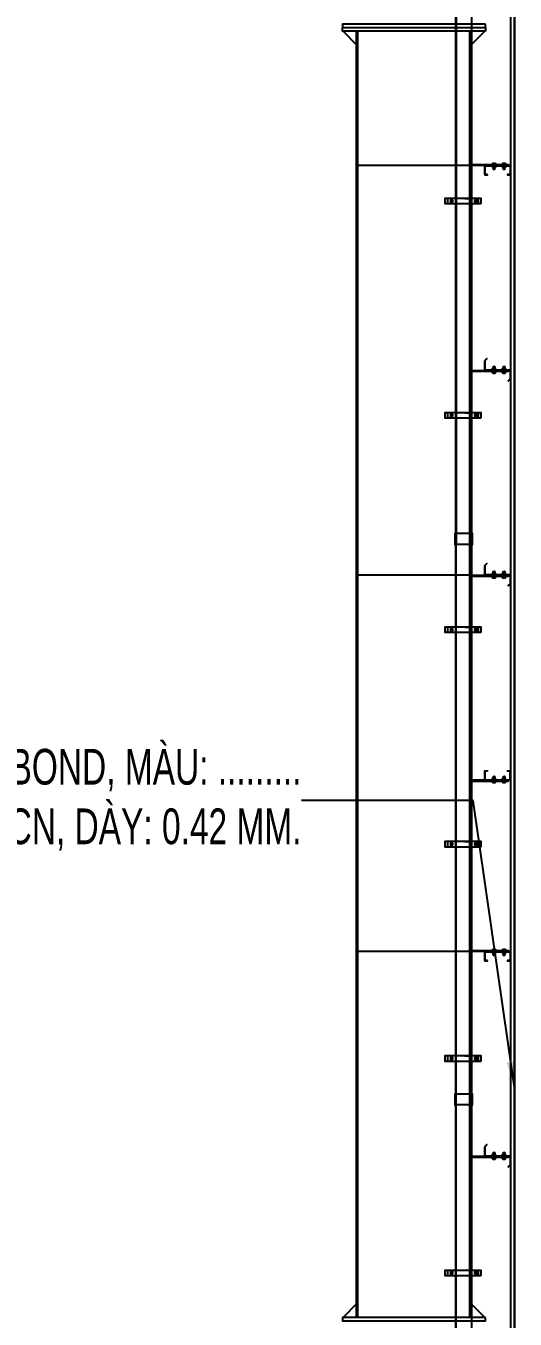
# Model space of a CAD drawing. Header units: inches. Extents: x 315041 to 662841, y -45540 to -35018.
# Drawn here: x 329828.4 to 329862.6, y -36388.8 to -36298.3 of the extents above; entities that cross this region are included whole.
import ezdxf

# ---------------------------------------------------------------- set-up
doc = ezdxf.new("R2010")
doc.units = ezdxf.units.IN
doc.header["$MEASUREMENT"] = 0
doc.linetypes.add('CENTER2', pattern=[28.575, 19.05, -3.175, 3.175, -3.175])
for name, color, linetype in [('2', 2, 'Continuous'), ('251', 251, 'Continuous'), ('3', 3, 'Continuous'), ('5', 5, 'Continuous'), ('6', 6, 'Continuous'), ('8', 8, 'Continuous'), ('9', 9, 'Continuous'), ('DOWNPOUT', 52, 'Continuous')]:
    doc.layers.add(name, color=color, linetype=linetype)
doc.styles.add('ST1H', font='vnshxh.shx', dxfattribs={"width": 0.7})
doc.dimstyles.new('3', dxfattribs={"dimtxt": 3.5, "dimasz": 1.8, "dimexe": 1, "dimexo": 0, "dimgap": 1, "dimtad": 1, "dimdec": 0, "dimlfac": 3, "dimzin": 0, "dimdsep": 46, "dimtxsty": 'ST1H', "dimblk": 'OBLIQUE', "dimcen": 1, "dimdle": 1, "dimclrd": 8, "dimclre": 8, "dimclrt": 3, "dimadec": 0, "dimazin": 0, "dimtfac": 1, "dimtdec": 0, "dimtix": 1, "dimtofl": 0, "dimtmove": 1, "dimatfit": 3, "dimfxl": 0.18, "dimtolj": 1, "dimtzin": 0, "dimlwd": -1, "dimlwe": -1, "dimarcsym": 1})

# ---------------------------------------------------------------- blocks, each defined once
blk = doc.blocks.new('A$C6A7930B6')
at = {"layer": '2'}
h = blk.add_hatch(dxfattribs=at)
h.set_pattern_fill('ANSI31', color=256, scale=0.125, angle=-90, style=0)
h.set_pattern_definition([(315, (3303.04439, 11524.56439), (0.011048543456, 0.011048543456), [])])
h.paths.add_polyline_path([(1.5, 1.185), (1.5, 0.619), (0.016, 0.619), (0.016, 0.124), (0.129, 0.011), (0.118, 0), (0, 0.118), (0, 0.635), (1.484, 0.635), (1.484, 1.179), (1.371, 1.292), (1.382, 1.303)])
at = {"layer": '251'}
h = blk.add_hatch(color=256, dxfattribs=at)
h.paths.add_polyline_path([(0.314, 0.668), (0.31, 0.668, 0.192582), (0.332, 0.676, 0.192582), (0.353, 0.668)])
h.paths.add_polyline_path([(0.397, 0.668, 0.192582), (0.418, 0.676, 0.192582), (0.44, 0.668)])
h = blk.add_hatch(color=256, dxfattribs=at)
h.paths.add_polyline_path([(0.314, 0.455), (0.31, 0.455, 0.192582), (0.332, 0.464, 0.192582), (0.353, 0.455)])
h.paths.add_polyline_path([(0.397, 0.455, 0.192582), (0.418, 0.464, 0.192582), (0.44, 0.455)])
h = blk.add_hatch(color=256, dxfattribs=at)
h.paths.add_polyline_path([(0.898, 0.668), (0.893, 0.668, 0.192582), (0.915, 0.676, 0.192582), (0.937, 0.668)])
h.paths.add_polyline_path([(0.98, 0.668, 0.192582), (1.002, 0.676, 0.192582), (1.023, 0.668)])
h = blk.add_hatch(color=256, dxfattribs=at)
h.paths.add_polyline_path([(0.898, 0.455), (0.893, 0.455, 0.192582), (0.915, 0.464, 0.192582), (0.937, 0.455)])
h.paths.add_polyline_path([(0.98, 0.455, 0.192582), (1.002, 0.464, 0.192582), (1.023, 0.455)])
at = {"layer": '9', "linetype": 'Continuous'}
h = blk.add_hatch(dxfattribs=at)
h.set_pattern_fill('ANSI31', color=250, scale=0.25, angle=-90, style=0)
h.set_pattern_definition([(315, (3302.900187, 11527.014995), (0.02209708691, 0.02209708691), [])])
h.paths.add_polyline_path([(2.292, 0.552), (2.292, 0.619), (0.125, 0.619), (0.125, 0.552)])
at = {"layer": '2'}
blk.add_lwpolyline([(1.5, 1.185), (1.5, 0.619), (0.016, 0.619), (0.016, 0.124), (0.129, 0.011), (0.118, 0), (0, 0.118), (0, 0.635), (1.484, 0.635), (1.484, 1.179), (1.371, 1.292), (1.382, 1.303)], close=True, dxfattribs=at)
at = {"layer": '5', "linetype": 'CENTER2', "ltscale": 0.2}
for p, q in [((0.375, 0.436), (0.375, 0.859)), ((0.958, 0.436), (0.958, 0.859))]:
    blk.add_line(p, q, dxfattribs=at)
at = {"layer": '6'}
blk.add_lwpolyline([(2.292, 0.552), (2.292, 0.619), (0.125, 0.619), (0.125, 0.552), (2.292, 0.552)], dxfattribs=at)
at = {"layer": '8'}
for p, q in [((0.335, 0.832), (0.325, 0.824)), ((0.325, 0.824), (0.335, 0.817)), ((0.335, 0.772), (0.325, 0.764)), ((0.325, 0.764), (0.325, 0.748)), ((0.415, 0.837), (0.335, 0.837)), ((0.335, 0.832), (0.335, 0.837)), ((0.335, 0.832), (0.375, 0.835)), ((0.35, 0.759), (0.415, 0.765)), ((0.425, 0.759), (0.35, 0.759)), ((0.375, 0.837), (0.375, 0.835)), ((0.375, 0.835), (0.375, 0.837)), ((0.415, 0.837), (0.42, 0.83)), ((0.42, 0.83), (0.415, 0.825)), ((0.415, 0.78), (0.425, 0.774)), ((0.425, 0.774), (0.415, 0.765)), ((0.415, 0.765), (0.425, 0.759)), ((0.425, 0.759), (0.425, 0.748)), ((0.918, 0.832), (0.908, 0.824)), ((0.908, 0.824), (0.918, 0.817)), ((0.918, 0.772), (0.908, 0.764)), ((0.908, 0.764), (0.908, 0.748)), ((0.998, 0.837), (0.918, 0.837)), ((0.918, 0.832), (0.918, 0.837)), ((0.918, 0.832), (0.958, 0.835)), ((0.933, 0.759), (0.998, 0.765)), ((1.008, 0.759), (0.933, 0.759)), ((0.958, 0.837), (0.958, 0.835)), ((0.958, 0.835), (0.958, 0.837)), ((0.998, 0.837), (1.003, 0.83)), ((1.003, 0.83), (0.998, 0.825)), ((0.998, 0.78), (1.008, 0.774)), ((1.008, 0.774), (0.998, 0.765)), ((0.998, 0.765), (1.008, 0.759)), ((1.008, 0.759), (1.008, 0.748)), ((0.288, 0.676), (0.288, 0.739)), ((0.288, 0.464), (0.288, 0.526)), ((0.44, 0.748), (0.31, 0.748)), ((0.44, 0.535), (0.31, 0.535)), ((0.436, 0.668), (0.314, 0.668)), ((0.436, 0.552), (0.314, 0.552)), ((0.436, 0.455), (0.314, 0.455)), ((0.325, 0.635), (0.325, 0.552)), ((0.332, 0.676), (0.332, 0.739)), ((0.332, 0.676), (0.332, 0.739)), ((0.332, 0.464), (0.332, 0.526)), ((0.332, 0.464), (0.332, 0.526)), ((0.418, 0.676), (0.418, 0.739)), ((0.418, 0.464), (0.418, 0.526)), ((0.425, 0.635), (0.425, 0.552)), ((0.462, 0.676), (0.462, 0.739)), ((0.462, 0.464), (0.462, 0.526)), ((0.872, 0.676), (0.872, 0.739)), ((0.872, 0.464), (0.872, 0.526)), ((1.023, 0.748), (0.893, 0.748)), ((1.023, 0.535), (0.893, 0.535)), ((1.019, 0.668), (0.898, 0.668)), ((1.019, 0.552), (0.898, 0.552)), ((1.019, 0.455), (0.898, 0.455)), ((0.908, 0.635), (0.908, 0.552)), ((0.915, 0.676), (0.915, 0.739)), ((0.915, 0.676), (0.915, 0.739)), ((0.915, 0.464), (0.915, 0.526)), ((0.915, 0.464), (0.915, 0.526)), ((1.002, 0.676), (1.002, 0.739)), ((1.002, 0.464), (1.002, 0.526)), ((1.008, 0.635), (1.008, 0.552)), ((1.045, 0.676), (1.045, 0.739)), ((1.045, 0.464), (1.045, 0.526))]:
    blk.add_line(p, q, dxfattribs=at)
for points in [[(0.335, 0.817), (0.325, 0.809), (0.335, 0.802), (0.415, 0.81), (0.425, 0.819), (0.415, 0.825)], [(0.335, 0.802), (0.325, 0.794), (0.335, 0.787), (0.415, 0.795), (0.425, 0.804), (0.415, 0.81)], [(0.335, 0.787), (0.325, 0.779), (0.335, 0.772), (0.415, 0.78), (0.425, 0.789), (0.415, 0.795)], [(0.918, 0.817), (0.908, 0.809), (0.918, 0.802), (0.998, 0.81), (1.008, 0.819), (0.998, 0.825)], [(0.918, 0.802), (0.908, 0.794), (0.918, 0.787), (0.998, 0.795), (1.008, 0.804), (0.998, 0.81)], [(0.918, 0.787), (0.908, 0.779), (0.918, 0.772), (0.998, 0.78), (1.008, 0.789), (0.998, 0.795)], [(0.275, 0.65), (0.275, 0.668), (0.475, 0.668), (0.475, 0.65)], [(0.275, 0.535), (0.275, 0.552), (0.475, 0.552), (0.475, 0.535)], [(0.859, 0.65), (0.859, 0.668), (1.058, 0.668), (1.058, 0.65)], [(0.859, 0.535), (0.859, 0.552), (1.058, 0.552), (1.058, 0.535)]]:
    blk.add_lwpolyline(points, close=True, dxfattribs=at)
for centre, start, end in [((0.31, 0.716), 46.39718, 133.60282), ((0.31, 0.699), 226.39718, 313.60282), ((0.31, 0.503), 46.39718, 133.60282), ((0.31, 0.486), 226.39718, 313.60282), ((0.353, 0.716), 90, 133.60282), ((0.353, 0.699), 226.39718, 270), ((0.353, 0.503), 90, 133.60282), ((0.353, 0.486), 226.39718, 270), ((0.397, 0.716), 46.39718, 90), ((0.397, 0.699), 270, 313.60282), ((0.397, 0.503), 46.39718, 90), ((0.397, 0.486), 270, 313.60282), ((0.44, 0.716), 46.39718, 133.60282), ((0.44, 0.699), 226.39718, 313.60282), ((0.44, 0.503), 46.39718, 133.60282), ((0.44, 0.486), 226.39718, 313.60282), ((0.893, 0.716), 46.39718, 133.60282), ((0.893, 0.699), 226.39718, 313.60282), ((0.893, 0.503), 46.39718, 133.60282), ((0.893, 0.486), 226.39718, 313.60282), ((0.937, 0.716), 90, 133.60282), ((0.937, 0.699), 226.39718, 270), ((0.937, 0.503), 90, 133.60282), ((0.937, 0.486), 226.39718, 270), ((0.98, 0.716), 46.39718, 90), ((0.98, 0.699), 270, 313.60282), ((0.98, 0.503), 46.39718, 90), ((0.98, 0.486), 270, 313.60282), ((1.023, 0.716), 46.39718, 133.60282), ((1.023, 0.699), 226.39718, 313.60282), ((1.023, 0.503), 46.39718, 133.60282), ((1.023, 0.486), 226.39718, 313.60282)]:
    blk.add_arc(centre, 0.0314, start, end, dxfattribs=at)
blk = doc.blocks.new('*U148')
at = {"layer": '251'}
h = blk.add_hatch(color=256, dxfattribs=at)
h.paths.add_polyline_path([(-0.053, -0.04), (-0.053, -0.043, -0.192582), (-0.048, -0.029, -0.192582), (-0.053, -0.014)])
h.paths.add_polyline_path([(-0.053, 0.014, -0.192582), (-0.048, 0.029, -0.192582), (-0.053, 0.043)])
h = blk.add_hatch(color=256, dxfattribs=at)
h.paths.add_polyline_path([(0.067, -0.04), (0.067, -0.043, -0.192582), (0.073, -0.029, -0.192582), (0.067, -0.014)])
h.paths.add_polyline_path([(0.067, 0.014, -0.192582), (0.073, 0.029, -0.192582), (0.067, 0.043)])
at = {"layer": '5', "linetype": 'CENTER2', "ltscale": 0.2}
blk.add_line((-0.077, 0), (0.206, 0), dxfattribs=at)
at = {"layer": '8'}
for p, q in [((-0.053, 0.04), (-0.053, -0.04)), ((-0.048, 0.058), (-0.006, 0.058)), ((-0.048, 0.029), (-0.006, 0.029)), ((0, 0.043), (0, -0.043)), ((0.056, 0.033), (0, 0.033)), ((0.056, -0.066), (0.056, 0.066)), ((0.056, 0.066), (0.067, 0.066)), ((0.067, -0.066), (0.067, 0.066)), ((0.067, 0.04), (0.067, -0.04)), ((0.073, 0.058), (0.115, 0.058)), ((0.073, 0.029), (0.115, 0.029)), ((0.12, 0.043), (0.12, -0.043)), ((0.128, 0.033), (0.12, 0.033)), ((0.132, 0.027), (0.128, 0.033)), ((0.128, 0.033), (0.128, -0.017)), ((0.128, -0.017), (0.132, 0.027)), ((0.138, 0.033), (0.132, 0.027)), ((0.142, 0.027), (0.138, 0.033)), ((0.175, 0.03), (0.172, 0.027)), ((0.18, 0.027), (0.175, 0.03)), ((0.177, -0.027), (0.178, 0)), ((0.18, 0), (0.178, 0)), ((0.178, 0), (0.18, 0)), ((0.18, 0.027), (0.18, -0.027)), ((-0.048, -0.029), (-0.006, -0.029)), ((-0.048, -0.029), (-0.006, -0.029)), ((-0.048, -0.058), (-0.006, -0.058)), ((0.056, -0.033), (0, -0.033)), ((0.056, -0.066), (0.067, -0.066)), ((0.073, -0.029), (0.115, -0.029)), ((0.073, -0.029), (0.115, -0.029)), ((0.073, -0.058), (0.115, -0.058)), ((0.131, -0.033), (0.12, -0.033)), ((0.137, -0.027), (0.131, -0.033)), ((0.171, -0.033), (0.167, -0.027)), ((0.177, -0.027), (0.171, -0.033)), ((0.177, -0.027), (0.18, -0.027))]:
    blk.add_line(p, q, dxfattribs=at)
for points in [[(0.147, -0.027), (0.141, -0.033), (0.137, -0.027), (0.142, 0.027), (0.148, 0.033), (0.152, 0.027)], [(0.157, -0.027), (0.151, -0.033), (0.147, -0.027), (0.152, 0.027), (0.158, 0.033), (0.162, 0.027)], [(0.167, -0.027), (0.161, -0.033), (0.157, -0.027), (0.162, 0.027), (0.168, 0.033), (0.172, 0.027)]]:
    blk.add_lwpolyline(points, close=True, dxfattribs=at)
for centre, start, end in [((-0.032, 0.043), 136.3972, 223.6028), ((-0.032, 0.014), 136.3972, 180), ((-0.021, 0.043), 316.3972, 43.6028), ((-0.021, 0.014), 0, 43.6028), ((0.088, 0.043), 136.3972, 223.6028), ((0.088, 0.014), 136.3972, 180), ((0.099, 0.043), 316.3972, 43.6028), ((0.099, 0.014), 0, 43.6028), ((-0.032, -0.014), 180, 223.6028), ((-0.032, -0.043), 136.3972, 223.6028), ((-0.021, -0.014), 316.3972, 0), ((-0.021, -0.043), 316.3972, 43.6028), ((0.088, -0.014), 180, 223.6028), ((0.088, -0.043), 136.3972, 223.6028), ((0.099, -0.014), 316.3972, 0), ((0.099, -0.043), 316.3972, 43.6028)]:
    blk.add_arc(centre, 0.0209, start, end, dxfattribs=at)
blk = doc.blocks.new('*U149')
at = {"layer": '251'}
h = blk.add_hatch(color=256, dxfattribs=at)
h.paths.add_polyline_path([(-0.053, -0.04), (-0.053, -0.043, -0.192582), (-0.048, -0.029, -0.192582), (-0.053, -0.014)])
h.paths.add_polyline_path([(-0.053, 0.014, -0.192582), (-0.048, 0.029, -0.192582), (-0.053, 0.043)])
h = blk.add_hatch(color=256, dxfattribs=at)
h.paths.add_polyline_path([(0.067, -0.04), (0.067, -0.043, -0.192582), (0.073, -0.029, -0.192582), (0.067, -0.014)])
h.paths.add_polyline_path([(0.067, 0.014, -0.192582), (0.073, 0.029, -0.192582), (0.067, 0.043)])
at = {"layer": '5', "linetype": 'CENTER2', "ltscale": 0.2}
blk.add_line((-0.077, 0), (0.206, 0), dxfattribs=at)
at = {"layer": '8'}
for p, q in [((-0.053, 0.04), (-0.053, -0.04)), ((-0.048, 0.058), (-0.006, 0.058)), ((-0.048, 0.029), (-0.006, 0.029)), ((0, 0.043), (0, -0.043)), ((0.056, 0.033), (0, 0.033)), ((0.056, -0.066), (0.056, 0.066)), ((0.056, 0.066), (0.067, 0.066)), ((0.067, -0.066), (0.067, 0.066)), ((0.067, 0.04), (0.067, -0.04)), ((0.073, 0.058), (0.115, 0.058)), ((0.073, 0.029), (0.115, 0.029)), ((0.12, 0.043), (0.12, -0.043)), ((0.128, 0.033), (0.12, 0.033)), ((0.132, 0.027), (0.128, 0.033)), ((0.128, 0.033), (0.128, -0.017)), ((0.128, -0.017), (0.132, 0.027)), ((0.138, 0.033), (0.132, 0.027)), ((0.142, 0.027), (0.138, 0.033)), ((0.175, 0.03), (0.172, 0.027)), ((0.18, 0.027), (0.175, 0.03)), ((0.177, -0.027), (0.178, 0)), ((0.18, 0), (0.178, 0)), ((0.178, 0), (0.18, 0)), ((0.18, 0.027), (0.18, -0.027)), ((-0.048, -0.029), (-0.006, -0.029)), ((-0.048, -0.029), (-0.006, -0.029)), ((-0.048, -0.058), (-0.006, -0.058)), ((0.056, -0.033), (0, -0.033)), ((0.056, -0.066), (0.067, -0.066)), ((0.073, -0.029), (0.115, -0.029)), ((0.073, -0.029), (0.115, -0.029)), ((0.073, -0.058), (0.115, -0.058)), ((0.131, -0.033), (0.12, -0.033)), ((0.137, -0.027), (0.131, -0.033)), ((0.171, -0.033), (0.167, -0.027)), ((0.177, -0.027), (0.171, -0.033)), ((0.177, -0.027), (0.18, -0.027))]:
    blk.add_line(p, q, dxfattribs=at)
for points in [[(0.147, -0.027), (0.141, -0.033), (0.137, -0.027), (0.142, 0.027), (0.148, 0.033), (0.152, 0.027)], [(0.157, -0.027), (0.151, -0.033), (0.147, -0.027), (0.152, 0.027), (0.158, 0.033), (0.162, 0.027)], [(0.167, -0.027), (0.161, -0.033), (0.157, -0.027), (0.162, 0.027), (0.168, 0.033), (0.172, 0.027)]]:
    blk.add_lwpolyline(points, close=True, dxfattribs=at)
for centre, start, end in [((-0.032, 0.043), 136.3972, 223.6028), ((-0.032, 0.014), 136.3972, 180), ((-0.021, 0.043), 316.3972, 43.6028), ((-0.021, 0.014), 0, 43.6028), ((0.088, 0.043), 136.3972, 223.6028), ((0.088, 0.014), 136.3972, 180), ((0.099, 0.043), 316.3972, 43.6028), ((0.099, 0.014), 0, 43.6028), ((-0.032, -0.014), 180, 223.6028), ((-0.032, -0.043), 136.3972, 223.6028), ((-0.021, -0.014), 316.3972, 0), ((-0.021, -0.043), 316.3972, 43.6028), ((0.088, -0.014), 180, 223.6028), ((0.088, -0.043), 136.3972, 223.6028), ((0.099, -0.014), 316.3972, 0), ((0.099, -0.043), 316.3972, 43.6028)]:
    blk.add_arc(centre, 0.0209, start, end, dxfattribs=at)
blk = doc.blocks.new('A$C174458B3')
at = {"layer": '2'}
blk.add_lwpolyline([(1.333, 0.017), (1.483, 0.017), (1.483, 0.525), (0.017, 0.525), (0.017, 0.017), (0.167, 0.017), (0.167, 0), (0, 0), (0, 0.542), (1.5, 0.542), (1.5, 0), (1.333, 0), (1.333, 0.017)], dxfattribs=at)
at = {"layer": '5'}
blk.add_lwpolyline([(2.292, 0.542), (2.292, 0.608), (0.125, 0.608), (0.125, 0.542), (2.292, 0.542)], dxfattribs=at)
at = {"layer": '251', "color": 147, "xscale": 1.5, "yscale": 1.5, "zscale": 1.5, "rotation": 270}
for name, p in [('*U149', (0.375, 0.608)), ('*U148', (0.958, 0.608))]:
    blk.add_blockref(name, p, dxfattribs=at)
blk = doc.blocks.new('A$C3213453A')
at = {"layer": '2'}
for name, p in [('A$C174458B3', (0, 115.076)), ('A$C6A7930B6', (0, 103.054)), ('A$C6A7930B6', (0, 91.11)), ('A$C174458B3', (0, 69.242)), ('A$C6A7930B6', (0, 57.221))]:
    blk.add_blockref(name, p, dxfattribs=at)
at = {"layer": '2', "xscale": -1, "rotation": 180}
blk.add_blockref('A$C174458B3', (0, 80.326), dxfattribs=at)
blk = doc.blocks.new('ống xối 111')
h = blk.add_hatch()
h.set_pattern_fill('ANSI31', color=1, scale=0.15, style=0)
h.set_pattern_definition([(45, (315045.45221, -35604.688858), (-0.013258252147, 0.013258252147), [])])
edge = h.paths.add_edge_path()
edge.add_line((325475.469, -36774.83), (325475.069, -36774.83))
edge.add_line((325475.069, -36774.83), (325475.069, -36775.23))
edge.add_arc((325475.069, -36775.2), 0.03, 270, 360)
edge.add_line((325475.099, -36775.2), (325475.099, -36774.86))
edge.add_line((325475.099, -36774.86), (325475.439, -36774.86))
edge.add_arc((325475.439, -36774.83), 0.03, 270, 360)
h = blk.add_hatch()
h.set_pattern_fill('ANSI31', color=1, scale=0.15, style=0)
h.set_pattern_definition([(45, (315045.45221, -35619.688858), (-0.013258252147, 0.013258252147), [])])
edge = h.paths.add_edge_path()
edge.add_line((325475.469, -36789.83), (325475.069, -36789.83))
edge.add_line((325475.069, -36789.83), (325475.069, -36790.23))
edge.add_arc((325475.069, -36790.2), 0.03, 270, 360)
edge.add_line((325475.099, -36790.2), (325475.099, -36789.86))
edge.add_line((325475.099, -36789.86), (325475.439, -36789.86))
edge.add_arc((325475.439, -36789.83), 0.03, 270, 360)
h = blk.add_hatch()
h.set_pattern_fill('ANSI31', color=1, scale=0.15, style=0)
h.set_pattern_definition([(45, (315045.45221, -35634.688858), (-0.013258252147, 0.013258252147), [])])
edge = h.paths.add_edge_path()
edge.add_line((325475.469, -36804.83), (325475.069, -36804.83))
edge.add_line((325475.069, -36804.83), (325475.069, -36805.23))
edge.add_arc((325475.069, -36805.2), 0.03, 270, 360)
edge.add_line((325475.099, -36805.2), (325475.099, -36804.86))
edge.add_line((325475.099, -36804.86), (325475.439, -36804.86))
edge.add_arc((325475.439, -36804.83), 0.03, 270, 360)
h = blk.add_hatch()
h.set_pattern_fill('ANSI31', color=1, scale=0.15, style=0)
h.set_pattern_definition([(45, (315045.45221, -35649.688858), (-0.013258252147, 0.013258252147), [])])
edge = h.paths.add_edge_path()
edge.add_line((325475.469, -36819.83), (325475.069, -36819.83))
edge.add_line((325475.069, -36819.83), (325475.069, -36820.23))
edge.add_arc((325475.069, -36820.2), 0.03, 270, 360)
edge.add_line((325475.099, -36820.2), (325475.099, -36819.86))
edge.add_line((325475.099, -36819.86), (325475.439, -36819.86))
edge.add_arc((325475.439, -36819.83), 0.03, 270, 360)
h = blk.add_hatch()
h.set_pattern_fill('ANSI31', color=1, scale=0.15, style=0)
h.set_pattern_definition([(45, (315045.45221, -35664.688858), (-0.013258252147, 0.013258252147), [])])
edge = h.paths.add_edge_path()
edge.add_line((325475.469, -36834.83), (325475.069, -36834.83))
edge.add_line((325475.069, -36834.83), (325475.069, -36835.23))
edge.add_arc((325475.069, -36835.2), 0.03, 270, 360)
edge.add_line((325475.099, -36835.2), (325475.099, -36834.86))
edge.add_line((325475.099, -36834.86), (325475.439, -36834.86))
edge.add_arc((325475.439, -36834.83), 0.03, 270, 360)
h = blk.add_hatch()
h.set_pattern_fill('ANSI31', color=1, scale=0.15, style=0)
h.set_pattern_definition([(45, (315045.45221, -35679.688858), (-0.013258252147, 0.013258252147), [])])
edge = h.paths.add_edge_path()
edge.add_line((325475.469, -36849.83), (325475.069, -36849.83))
edge.add_line((325475.069, -36849.83), (325475.069, -36850.23))
edge.add_arc((325475.069, -36850.2), 0.03, 270, 360)
edge.add_line((325475.099, -36850.2), (325475.099, -36849.86))
edge.add_line((325475.099, -36849.86), (325475.439, -36849.86))
edge.add_arc((325475.439, -36849.83), 0.03, 270, 360)
at = {"color": 2}
for points in [[(325474.344, -36775.23), (325476.844, -36775.23), (325476.844, -36774.83), (325474.344, -36774.83)], [(325474.344, -36790.23), (325476.844, -36790.23), (325476.844, -36789.83), (325474.344, -36789.83)], [(325474.344, -36805.23), (325476.844, -36805.23), (325476.844, -36804.83), (325474.344, -36804.83)], [(325474.344, -36820.23), (325476.844, -36820.23), (325476.844, -36819.83), (325474.344, -36819.83)], [(325474.344, -36835.23), (325476.844, -36835.23), (325476.844, -36834.83), (325474.344, -36834.83)], [(325474.344, -36850.23), (325476.844, -36850.23), (325476.844, -36849.83), (325474.344, -36849.83)]]:
    blk.add_lwpolyline(points, close=True, dxfattribs=at)
at = {"color": 1}
for points in [[(325475.469, -36774.83), (325475.069, -36774.83), (325475.069, -36775.23), (325475.069, -36775.23, 0.414214), (325475.099, -36775.2), (325475.099, -36774.86), (325475.439, -36774.86, 0.414214), (325475.469, -36774.83)], [(325475.469, -36789.83), (325475.069, -36789.83), (325475.069, -36790.23), (325475.069, -36790.23, 0.414214), (325475.099, -36790.2), (325475.099, -36789.86), (325475.439, -36789.86, 0.414214), (325475.469, -36789.83)], [(325475.469, -36804.83), (325475.069, -36804.83), (325475.069, -36805.23), (325475.069, -36805.23, 0.414214), (325475.099, -36805.2), (325475.099, -36804.86), (325475.439, -36804.86, 0.414214), (325475.469, -36804.83)], [(325475.469, -36819.83), (325475.069, -36819.83), (325475.069, -36820.23), (325475.069, -36820.23, 0.414214), (325475.099, -36820.2), (325475.099, -36819.86), (325475.439, -36819.86, 0.414214), (325475.469, -36819.83)], [(325475.469, -36834.83), (325475.069, -36834.83), (325475.069, -36835.23), (325475.069, -36835.23, 0.414214), (325475.099, -36835.2), (325475.099, -36834.86), (325475.439, -36834.86, 0.414214), (325475.469, -36834.83)], [(325475.469, -36849.83), (325475.069, -36849.83), (325475.069, -36850.23), (325475.069, -36850.23, 0.414214), (325475.099, -36850.2), (325475.099, -36849.86), (325475.439, -36849.86, 0.414214), (325475.469, -36849.83)]]:
    blk.add_lwpolyline(points, format="xyb", close=True, dxfattribs=at)
at = {"layer": 'DOWNPOUT', "color": 1, "true_color": 0xfa051e}
for p, q in [((325474.571, -36775.03), (325474.819, -36775.03)), ((325474.699, -36774.904), (325474.699, -36775.144)), ((325476.26, -36775.03), (325476.507, -36775.03)), ((325476.388, -36774.904), (325476.388, -36775.144)), ((325474.571, -36790.03), (325474.819, -36790.03)), ((325474.699, -36789.904), (325474.699, -36790.144)), ((325476.26, -36790.03), (325476.507, -36790.03)), ((325476.388, -36789.904), (325476.388, -36790.144)), ((325474.571, -36805.03), (325474.819, -36805.03)), ((325474.699, -36804.904), (325474.699, -36805.144)), ((325476.26, -36805.03), (325476.507, -36805.03)), ((325476.388, -36804.904), (325476.388, -36805.144)), ((325474.699, -36819.904), (325474.699, -36820.144)), ((325476.388, -36819.904), (325476.388, -36820.144)), ((325474.571, -36820.03), (325474.819, -36820.03)), ((325476.26, -36820.03), (325476.507, -36820.03)), ((325474.571, -36835.03), (325474.819, -36835.03)), ((325474.699, -36834.904), (325474.699, -36835.144)), ((325476.26, -36835.03), (325476.507, -36835.03)), ((325476.388, -36834.904), (325476.388, -36835.144)), ((325474.571, -36850.03), (325474.819, -36850.03)), ((325474.699, -36849.904), (325474.699, -36850.144)), ((325476.26, -36850.03), (325476.507, -36850.03)), ((325476.388, -36849.904), (325476.388, -36850.144))]:
    blk.add_line(p, q, dxfattribs=at)
at = {"layer": 'DOWNPOUT', "color": 222}
for points in [[(325476.093, -36799.069), (325476.093, -36759.948), (325476.128, -36759.846), (325476.128, -36759.068), (325474.956, -36759.068), (325474.956, -36759.846), (325474.991, -36759.948), (325474.991, -36799.069)], [(325476.096, -36838.281), (325476.096, -36799.16), (325476.13, -36799.058), (325476.13, -36798.279), (325474.959, -36798.279), (325474.959, -36799.058), (325474.993, -36799.16), (325474.993, -36838.281)], [(325476.098, -36877.492), (325476.098, -36838.371), (325476.132, -36838.269), (325476.132, -36837.49), (325474.961, -36837.49), (325474.961, -36838.269), (325474.995, -36838.371), (325474.995, -36877.492)]]:
    blk.add_lwpolyline(points, close=True, dxfattribs=at)
for points in [[(325476.057, -36799.069), (325476.057, -36759.96), (325476.091, -36759.858), (325476.091, -36759.085)], [(325476.059, -36838.281), (325476.059, -36799.172), (325476.093, -36799.069), (325476.093, -36798.297)], [(325476.061, -36877.492), (325476.061, -36838.383), (325476.096, -36838.281), (325476.096, -36837.508)]]:
    blk.add_lwpolyline(points, dxfattribs=at)
at = {"layer": 'DOWNPOUT', "color": 1, "true_color": 0xfa051e}
for points in [[(325474.54, -36775.23), (325476.647, -36775.23), (325476.647, -36774.83), (325474.54, -36774.83)], [(325474.54, -36790.23), (325476.647, -36790.23), (325476.647, -36789.83), (325474.54, -36789.83)], [(325474.54, -36805.23), (325476.647, -36805.23), (325476.647, -36804.83), (325474.54, -36804.83)], [(325474.54, -36820.23), (325476.647, -36820.23), (325476.647, -36819.83), (325474.54, -36819.83)], [(325474.54, -36835.23), (325476.647, -36835.23), (325476.647, -36834.83), (325474.54, -36834.83)], [(325474.54, -36850.23), (325476.647, -36850.23), (325476.647, -36849.83), (325474.54, -36849.83)]]:
    blk.add_lwpolyline(points, close=True, dxfattribs=at)
for centre, radius in [((325474.699, -36775.03), 0.09), ((325474.699, -36775.03), 0.06), ((325476.388, -36775.03), 0.09), ((325476.388, -36775.03), 0.06), ((325474.699, -36790.03), 0.09), ((325474.699, -36790.03), 0.06), ((325476.388, -36790.03), 0.09), ((325476.388, -36790.03), 0.06), ((325474.699, -36805.03), 0.09), ((325474.699, -36805.03), 0.06), ((325476.388, -36805.03), 0.09), ((325476.388, -36805.03), 0.06), ((325474.699, -36820.03), 0.09), ((325474.699, -36820.03), 0.06), ((325476.388, -36820.03), 0.09), ((325476.388, -36820.03), 0.06), ((325474.699, -36835.03), 0.09), ((325474.699, -36835.03), 0.06), ((325476.388, -36835.03), 0.09), ((325476.388, -36835.03), 0.06), ((325474.699, -36850.03), 0.09), ((325474.699, -36850.03), 0.06), ((325476.388, -36850.03), 0.09), ((325476.388, -36850.03), 0.06)]:
    blk.add_circle(centre, radius, dxfattribs=at)
blk = doc.blocks.new('_Oblique')
at = {"color": 0, "linetype": 'ByBlock', "lineweight": -2}
blk.add_line((-0.5, -0.5), (0.5, 0.5), dxfattribs=at)

msp = doc.modelspace()

# ---------------------------------------------------------------- linework, layer by layer
at = {"layer": '2', "color": 9}
for p, q in [((329851.5397, -36299.6269), (329850.5897, -36298.6769)), ((329851.5397, -36388.6769), (329851.5397, -36298.6769)), ((329851.6197, -36388.6769), (329851.6197, -36298.6769)), ((329859.4597, -36388.6769), (329859.4597, -36298.6769)), ((329859.5397, -36388.6769), (329859.5397, -36298.6769)), ((329859.5397, -36299.6269), (329860.4897, -36298.6769)), ((329859.4597, -36308.076), (329851.6197, -36308.076)), ((329859.4597, -36336.7427), (329851.6197, -36336.7427)), ((329859.4597, -36363.076), (329851.6197, -36363.076)), ((329851.5397, -36387.7269), (329850.5897, -36388.6769)), ((329859.5397, -36387.7269), (329860.4897, -36388.6769))]:
    msp.add_line(p, q, dxfattribs=at)
for points in [[(329860.5397, -36298.1769), (329850.5397, -36298.1769), (329850.5397, -36298.4269), (329860.5397, -36298.4269)], [(329860.5397, -36298.6769), (329850.5397, -36298.6769), (329850.5397, -36298.4269), (329860.5397, -36298.4269)], [(329860.5397, -36388.6769), (329850.5397, -36388.6769), (329850.5397, -36388.9269), (329860.5397, -36388.9269)]]:
    msp.add_lwpolyline(points, close=True, dxfattribs=at)
at = {"layer": '3'}
for points in [[(329862.2897, -36447.0319), (329862.5897, -36447.0319), (329862.5897, -36186.0769), (329862.2897, -36186.0769)], [(329862.2997, -36447.0219), (329862.5797, -36447.0219), (329862.5797, -36186.0869), (329862.2997, -36186.0869)]]:
    msp.add_lwpolyline(points, close=True, dxfattribs=at)

# ---------------------------------------------------------------- block references
at = {"color": 2, "xscale": -1}
msp.add_blockref('ống xối 111', (655334.5645, 464.4657), dxfattribs=at)
at = {"layer": '2', "color": 9, "xscale": -1.200000000011642, "yscale": 1.200000000011642, "zscale": 1.2}
msp.add_blockref('A$C3213453A', (329862.2897, -36446.8169), dxfattribs=at)

# ---------------------------------------------------------------- texts
at = {"layer": '3', "insert": (329847.6846, -36352.5075), "char_height": 2.5, "attachment_point": 6, "style": 'ST1H', "bg_fill": 2}
msp.add_mtext('\\A1;t«n TH¦NG nhµ x\xadëng: CLEAR COLORBOND, mµu: .........\\PLo¹i : 05 SãNG CN, dµy: 0.42 mm.', dxfattribs=at)

# ---------------------------------------------------------------- next in the draw order: leaders
at = {"color": 9}
msp.add_leader([(329862.5797, -36372.5822), (329859.6832, -36352.5075), (329847.6846, -36352.5075)], dimstyle='3', override={"dimgap": 1, "dimtad": 0}, dxfattribs=at)

doc.saveas('drawing.dxf')
